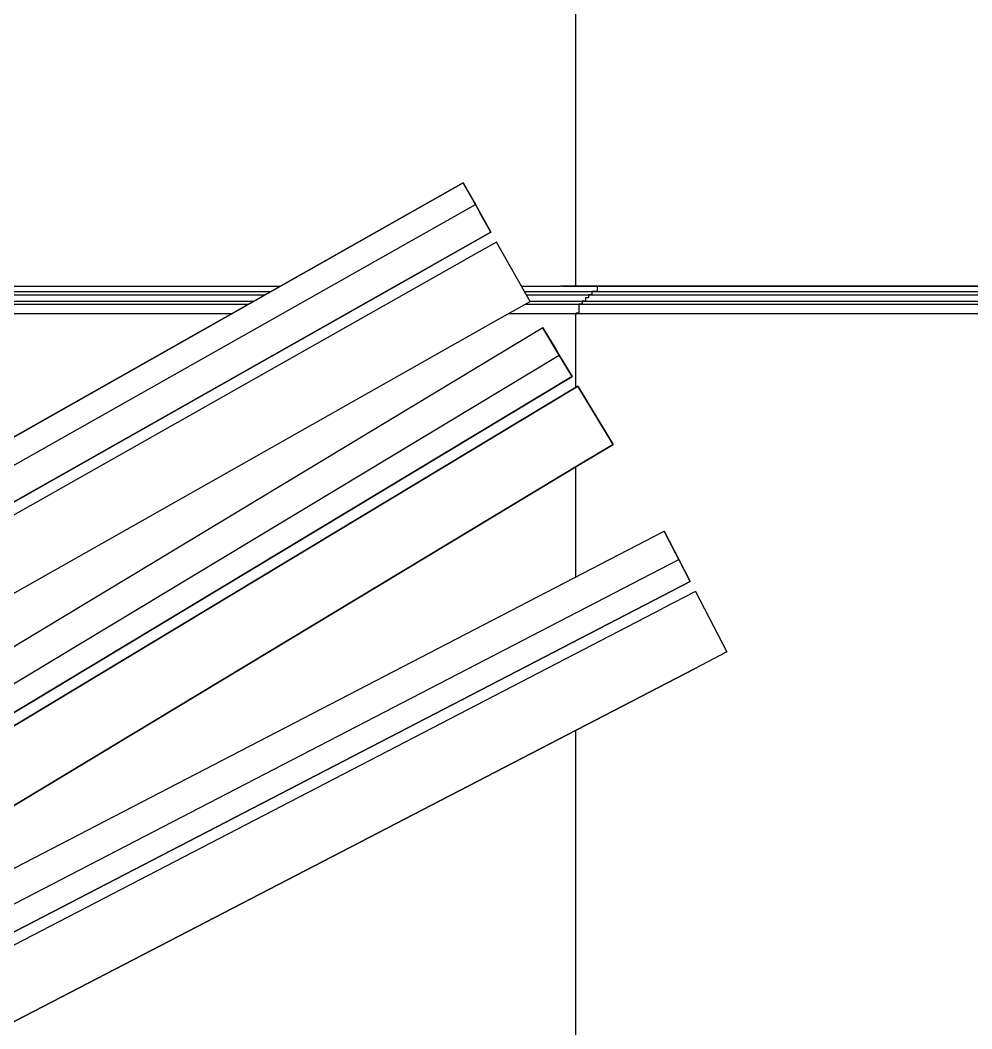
# Model space of a CAD drawing. Extents: x -43 to 90, y 6 to 81.
# Drawn here: x -12.824 to -10.729, y 69.053 to 71.273 of the extents above; entities that cross this region are included whole.
import ezdxf

# ---------------------------------------------------------------- set-up
doc = ezdxf.new("R2010")
doc.units = 0
doc.header["$LTSCALE"] = 0.1
doc.header["$MEASUREMENT"] = 0
doc.layers.add('cobertura nova', color=4, linetype='CONTINUOUS')
doc.layers.add('visto', color=9, linetype='CONTINUOUS')

msp = doc.modelspace()

# ---------------------------------------------------------------- linework, layer by layer
at = {"layer": 'cobertura nova'}
for p, q in [((-14.2088, 69.5815), (-11.8489, 70.9148)), ((-11.8489, 70.9148), (-14.2088, 69.5815)), ((-11.8489, 70.9148), (-11.822, 70.8672)), ((-11.8488, 70.9148), (-11.8489, 70.9148)), ((-11.8488, 70.9148), (-11.8489, 70.9148)), ((-11.8489, 70.9148), (-11.8488, 70.9148)), ((-11.8489, 70.9148), (-11.8489, 70.9148)), ((-11.822, 70.8672), (-11.8489, 70.9148)), ((-11.8489, 70.9148), (-11.8489, 70.9148)), ((-11.8489, 70.9148), (-11.8489, 70.9148)), ((-11.8489, 70.9148), (-11.8489, 70.9148)), ((-11.8489, 70.9148), (-11.822, 70.8672)), ((-11.8489, 70.9148), (-11.8489, 70.9148)), ((-11.8489, 70.9148), (-11.822, 70.8672)), ((-11.8489, 70.9148), (-11.8489, 70.9148)), ((-11.8489, 70.9148), (-11.822, 70.8672)), ((-11.8489, 70.9148), (-11.8489, 70.9148)), ((-11.822, 70.8672), (-11.8489, 70.9148)), ((-11.8489, 70.9148), (-11.8489, 70.9148)), ((-11.8489, 70.9148), (-11.822, 70.8672)), ((-11.8489, 70.9148), (-11.8489, 70.9148)), ((-11.8489, 70.9148), (-11.8489, 70.9148)), ((-11.8489, 70.9148), (-11.8489, 70.9148)), ((-11.8489, 70.9148), (-11.822, 70.8672)), ((-11.8489, 70.9148), (-11.8489, 70.9148)), ((-11.822, 70.8672), (-11.8489, 70.9148)), ((-11.8489, 70.9148), (-11.8489, 70.9148)), ((-11.8489, 70.9148), (-11.8489, 70.9148)), ((-11.8489, 70.9148), (-11.822, 70.8672)), ((-11.8489, 70.9148), (-11.8489, 70.9148)), ((-11.822, 70.8672), (-11.8489, 70.9148)), ((-11.8489, 70.9148), (-11.8489, 70.9148)), ((-11.822, 70.8672), (-11.8489, 70.9148)), ((-11.8489, 70.9148), (-11.8489, 70.9148)), ((-11.8489, 70.9148), (-11.8489, 70.9148)), ((-11.822, 70.8672), (-11.8489, 70.9148)), ((-11.8489, 70.9148), (-11.822, 70.8672)), ((-11.822, 70.8672), (-11.8489, 70.9148)), ((-11.822, 70.8672), (-11.8489, 70.9148)), ((-11.8489, 70.9148), (-11.8489, 70.9148)), ((-11.8489, 70.9148), (-11.8489, 70.9148)), ((-11.8489, 70.9148), (-11.8489, 70.9148)), ((-11.822, 70.8672), (-11.8489, 70.9148)), ((-11.8489, 70.9148), (-11.8489, 70.9148)), ((-11.8489, 70.9148), (-11.8489, 70.9148)), ((-11.8489, 70.9148), (-11.8489, 70.9148)), ((-11.822, 70.8672), (-11.8489, 70.9148)), ((-11.8489, 70.9148), (-11.8489, 70.9148)), ((-11.8489, 70.9148), (-11.8489, 70.9148)), ((-11.8489, 70.9148), (-11.8489, 70.9148)), ((-11.8489, 70.9148), (-11.8489, 70.9148)), ((-11.8489, 70.9148), (-11.8489, 70.9148)), ((-11.8489, 70.9148), (-11.8489, 70.9148)), ((-11.822, 70.8672), (-11.8489, 70.9148)), ((-11.8489, 70.9148), (-11.8489, 70.9148)), ((-11.8489, 70.9148), (-11.8489, 70.9148)), ((-11.8489, 70.9148), (-11.8489, 70.9148)), ((-11.8489, 70.9148), (-11.8489, 70.9148)), ((-11.8489, 70.9148), (-11.822, 70.8672)), ((-11.8489, 70.9148), (-11.8489, 70.9148)), ((-11.822, 70.8672), (-11.8489, 70.9148)), ((-11.8489, 70.9148), (-11.8489, 70.9148)), ((-11.8489, 70.9148), (-11.8489, 70.9148)), ((-11.8489, 70.9148), (-11.8489, 70.9148)), ((-11.8489, 70.9148), (-11.8489, 70.9148)), ((-11.8489, 70.9148), (-11.822, 70.8672)), ((-11.8489, 70.9148), (-11.8489, 70.9148)), ((-11.8489, 70.9148), (-11.822, 70.8672)), ((-11.8489, 70.9148), (-11.8489, 70.9148)), ((-11.822, 70.8672), (-11.8489, 70.9148)), ((-11.8489, 70.9148), (-11.8489, 70.9148)), ((-11.8488, 70.9148), (-11.8488, 70.9148)), ((-11.8488, 70.9148), (-11.822, 70.8672)), ((-11.822, 70.8672), (-11.8488, 70.9148)), ((-11.822, 70.8672), (-11.8488, 70.9148)), ((-11.8488, 70.9148), (-11.822, 70.8672)), ((-11.822, 70.8672), (-11.8488, 70.9148)), ((-11.8488, 70.9148), (-11.8488, 70.9148)), ((-11.8488, 70.9148), (-11.8488, 70.9148)), ((-11.8488, 70.9148), (-11.822, 70.8672)), ((-11.8478, 70.9129), (-11.822, 70.8672)), ((-14.1674, 69.5422), (-11.822, 70.8672)), ((-11.822, 70.8672), (-11.7876, 70.8063)), ((-11.822, 70.8672), (-11.822, 70.8672)), ((-11.822, 70.8672), (-11.822, 70.8672)), ((-11.822, 70.8672), (-11.822, 70.8672)), ((-11.822, 70.8672), (-11.822, 70.8672)), ((-11.822, 70.8672), (-11.822, 70.8672)), ((-11.8144, 70.8538), (-11.822, 70.8672)), ((-11.822, 70.8672), (-11.822, 70.8672)), ((-11.822, 70.8672), (-11.822, 70.8672)), ((-11.822, 70.8672), (-11.822, 70.8672)), ((-11.822, 70.8672), (-11.822, 70.8672)), ((-11.822, 70.8672), (-11.822, 70.8672)), ((-11.822, 70.8672), (-11.822, 70.8672)), ((-11.822, 70.8672), (-11.822, 70.8672)), ((-11.822, 70.8672), (-11.822, 70.8672)), ((-11.822, 70.8672), (-11.822, 70.8672)), ((-11.822, 70.8672), (-11.822, 70.8672)), ((-11.822, 70.8672), (-11.822, 70.8672)), ((-11.822, 70.8672), (-11.822, 70.8672)), ((-11.822, 70.8672), (-11.822, 70.8672)), ((-11.822, 70.8672), (-11.822, 70.8672)), ((-11.822, 70.8672), (-11.822, 70.8672)), ((-11.822, 70.8672), (-11.822, 70.8672)), ((-11.822, 70.8672), (-11.822, 70.8672)), ((-11.822, 70.8672), (-11.822, 70.8672)), ((-11.822, 70.8672), (-11.822, 70.8672)), ((-11.822, 70.8672), (-11.822, 70.8672)), ((-11.822, 70.8672), (-11.822, 70.8672)), ((-11.822, 70.8672), (-11.822, 70.8672)), ((-11.822, 70.8672), (-11.822, 70.8672)), ((-11.822, 70.8672), (-11.822, 70.8672)), ((-11.7876, 70.8063), (-11.822, 70.8672)), ((-11.822, 70.8672), (-11.822, 70.8672)), ((-11.822, 70.8672), (-11.822, 70.8672)), ((-11.822, 70.8672), (-11.822, 70.8672)), ((-11.822, 70.8672), (-11.822, 70.8672)), ((-11.822, 70.8672), (-11.822, 70.8672)), ((-11.822, 70.8672), (-11.822, 70.8672)), ((-11.822, 70.8672), (-11.822, 70.8672)), ((-11.822, 70.8672), (-11.822, 70.8672)), ((-11.822, 70.8672), (-11.822, 70.8672)), ((-11.822, 70.8672), (-11.822, 70.8672)), ((-11.822, 70.8672), (-11.822, 70.8672)), ((-11.822, 70.8672), (-11.822, 70.8672)), ((-11.822, 70.8672), (-11.822, 70.8672)), ((-11.822, 70.8672), (-11.822, 70.8672)), ((-11.822, 70.8672), (-11.822, 70.8672)), ((-11.822, 70.8672), (-11.822, 70.8672)), ((-11.822, 70.8672), (-11.822, 70.8672)), ((-11.822, 70.8672), (-11.822, 70.8672)), ((-11.822, 70.8672), (-11.822, 70.8672)), ((-11.822, 70.8672), (-11.822, 70.8672)), ((-11.822, 70.8672), (-11.822, 70.8672)), ((-11.822, 70.8672), (-11.822, 70.8672)), ((-11.822, 70.8672), (-11.822, 70.8672)), ((-11.822, 70.8672), (-11.8144, 70.8538)), ((-11.822, 70.8672), (-11.822, 70.8672)), ((-11.822, 70.8672), (-11.822, 70.8672)), ((-11.822, 70.8672), (-11.822, 70.8672)), ((-11.822, 70.8672), (-11.822, 70.8672)), ((-11.822, 70.8672), (-11.822, 70.8672)), ((-11.822, 70.8672), (-11.822, 70.8672)), ((-11.822, 70.8672), (-11.822, 70.8672)), ((-11.822, 70.8672), (-11.822, 70.8672)), ((-11.822, 70.8672), (-11.822, 70.8672)), ((-11.822, 70.8672), (-11.822, 70.8672)), ((-11.822, 70.8672), (-11.822, 70.8672)), ((-11.822, 70.8672), (-11.822, 70.8672)), ((-11.822, 70.8672), (-11.822, 70.8672)), ((-11.822, 70.8672), (-11.822, 70.8672)), ((-11.822, 70.8672), (-11.822, 70.8672)), ((-11.822, 70.8672), (-11.822, 70.8672)), ((-11.822, 70.8672), (-11.822, 70.8672)), ((-11.822, 70.8672), (-11.822, 70.8672)), ((-11.822, 70.8672), (-11.822, 70.8672)), ((-11.822, 70.8672), (-11.822, 70.8672)), ((-11.822, 70.8672), (-11.822, 70.8672)), ((-11.822, 70.8672), (-11.822, 70.8672)), ((-11.7876, 70.8063), (-11.8144, 70.8538)), ((-11.8144, 70.8538), (-11.8144, 70.8538)), ((-11.8144, 70.8538), (-11.7876, 70.8063)), ((-11.7876, 70.8063), (-11.8144, 70.8538)), ((-11.8144, 70.8538), (-11.8144, 70.8538)), ((-11.8144, 70.8538), (-11.8144, 70.8538)), ((-11.8144, 70.8538), (-11.8144, 70.8538)), ((-11.8144, 70.8538), (-11.7876, 70.8063)), ((-11.8144, 70.8538), (-11.8144, 70.8538)), ((-11.8144, 70.8538), (-11.7876, 70.8063)), ((-11.8144, 70.8538), (-11.8144, 70.8538)), ((-11.7876, 70.8063), (-11.8144, 70.8538)), ((-11.8144, 70.8538), (-11.8144, 70.8538)), ((-11.8144, 70.8538), (-11.7876, 70.8063)), ((-11.8144, 70.8538), (-11.8144, 70.8538)), ((-11.8144, 70.8538), (-11.7876, 70.8063)), ((-11.8144, 70.8538), (-11.8144, 70.8538)), ((-11.8144, 70.8538), (-11.7876, 70.8063)), ((-11.8144, 70.8538), (-11.8144, 70.8538)), ((-11.8144, 70.8538), (-11.8144, 70.8538)), ((-11.7876, 70.8063), (-11.8144, 70.8538)), ((-11.8144, 70.8538), (-11.8144, 70.8538)), ((-11.8144, 70.8538), (-11.8144, 70.8538)), ((-11.8144, 70.8538), (-11.7876, 70.8063)), ((-11.8144, 70.8538), (-11.8144, 70.8538)), ((-11.8144, 70.8538), (-11.8144, 70.8538)), ((-11.8144, 70.8538), (-11.8144, 70.8538)), ((-11.7876, 70.8063), (-11.8144, 70.8538)), ((-11.8144, 70.8538), (-11.8144, 70.8538)), ((-11.8144, 70.8538), (-11.8144, 70.8538)), ((-11.8144, 70.8538), (-11.8144, 70.8538)), ((-11.7876, 70.8063), (-11.8144, 70.8538)), ((-11.8144, 70.8538), (-11.8144, 70.8538)), ((-11.8144, 70.8538), (-11.7876, 70.8063)), ((-11.8144, 70.8538), (-11.7886, 70.808)), ((-11.7876, 70.8063), (-11.8144, 70.8538)), ((-11.8144, 70.8538), (-11.8144, 70.8538)), ((-11.8144, 70.8538), (-11.7876, 70.8063)), ((-11.7876, 70.8063), (-11.8144, 70.8538)), ((-11.8144, 70.8538), (-11.8144, 70.8538)), ((-11.8144, 70.8538), (-11.8144, 70.8538)), ((-11.8144, 70.8538), (-11.7876, 70.8063)), ((-11.8144, 70.8538), (-11.8144, 70.8538)), ((-11.8144, 70.8538), (-11.8144, 70.8538)), ((-11.8144, 70.8538), (-11.8144, 70.8538)), ((-11.7876, 70.8063), (-11.8144, 70.8538)), ((-11.8144, 70.8538), (-11.8144, 70.8538)), ((-11.8144, 70.8538), (-11.8144, 70.8538)), ((-11.8144, 70.8538), (-11.8144, 70.8538)), ((-11.8144, 70.8538), (-11.8144, 70.8538)), ((-11.7876, 70.8063), (-11.8144, 70.8538)), ((-11.8144, 70.8538), (-11.8144, 70.8538)), ((-11.8144, 70.8538), (-11.7876, 70.8063)), ((-11.8144, 70.8538), (-11.8144, 70.8538)), ((-11.8144, 70.8538), (-11.8144, 70.8538)), ((-11.7876, 70.8063), (-11.8144, 70.8538)), ((-11.8144, 70.8538), (-11.8144, 70.8538)), ((-11.8144, 70.8538), (-11.8144, 70.8538)), ((-11.8144, 70.8538), (-11.8144, 70.8538)), ((-11.8144, 70.8538), (-11.8144, 70.8538)), ((-11.7876, 70.8063), (-11.8144, 70.8538)), ((-11.8144, 70.8538), (-11.8144, 70.8538)), ((-11.8144, 70.8538), (-11.8144, 70.8538)), ((-11.8144, 70.8538), (-11.7876, 70.8063)), ((-11.8144, 70.8538), (-11.8144, 70.8538)), ((-11.8144, 70.8538), (-11.8144, 70.8538)), ((-11.8144, 70.8538), (-11.8144, 70.8538)), ((-11.7876, 70.8063), (-11.8144, 70.8538)), ((-11.8144, 70.8538), (-11.8144, 70.8538)), ((-11.8144, 70.8538), (-11.8144, 70.8538)), ((-11.8144, 70.8538), (-11.7876, 70.8063)), ((-11.8144, 70.8538), (-11.8144, 70.8538)), ((-11.8144, 70.8538), (-11.7876, 70.8063)), ((-11.8144, 70.8538), (-11.8144, 70.8538)), ((-11.8144, 70.8538), (-11.8144, 70.8538)), ((-11.8144, 70.8538), (-11.8144, 70.8538)), ((-11.7876, 70.8063), (-11.8144, 70.8538)), ((-11.8144, 70.8538), (-11.8144, 70.8538)), ((-11.8144, 70.8538), (-11.8144, 70.8538)), ((-11.8144, 70.8538), (-11.7876, 70.8063)), ((-11.8144, 70.8538), (-11.8144, 70.8538)), ((-11.8144, 70.8538), (-11.8144, 70.8538)), ((-11.8144, 70.8538), (-11.8144, 70.8538)), ((-11.7876, 70.8063), (-11.8119, 70.8493)), ((-14.1143, 69.4918), (-11.7876, 70.8063)), ((-11.7876, 70.8063), (-14.1143, 69.4918)), ((-11.7876, 70.8063), (-14.1143, 69.4918)), ((-14.1143, 69.4918), (-11.7876, 70.8063)), ((-14.1143, 69.4918), (-11.7876, 70.8063)), ((-11.7876, 70.8063), (-14.1143, 69.4918)), ((-14.1143, 69.4918), (-11.7876, 70.8063)), ((-11.7876, 70.8063), (-14.1143, 69.4918)), ((-14.1143, 69.4918), (-11.7876, 70.8063)), ((-11.7876, 70.8063), (-14.1143, 69.4918)), ((-14.0856, 69.508), (-11.7876, 70.8063)), ((-11.7876, 70.8063), (-14.0856, 69.508)), ((-14.0856, 69.508), (-11.7876, 70.8063)), ((-11.7876, 70.8063), (-14.0856, 69.508)), ((-14.0856, 69.508), (-11.7876, 70.8063)), ((-14.0856, 69.508), (-11.7876, 70.8063)), ((-14.0856, 69.508), (-11.7876, 70.8063)), ((-11.7876, 70.8063), (-14.0856, 69.508)), ((-11.7876, 70.8063), (-14.0856, 69.508)), ((-11.7876, 70.8063), (-14.0856, 69.508)), ((-14.0856, 69.508), (-11.7876, 70.8063)), ((-14.0856, 69.508), (-11.7876, 70.8063)), ((-14.0856, 69.508), (-11.7876, 70.8063)), ((-11.7876, 70.8063), (-14.0856, 69.508)), ((-11.7876, 70.8063), (-14.0856, 69.508)), ((-14.0856, 69.508), (-11.7876, 70.8063)), ((-14.0856, 69.508), (-11.7876, 70.8063)), ((-11.7876, 70.8063), (-11.7876, 70.8063)), ((-11.7876, 70.8063), (-11.7876, 70.8063)), ((-11.7876, 70.8063), (-11.7876, 70.8063)), ((-11.7876, 70.8063), (-11.7876, 70.8063)), ((-11.7876, 70.8063), (-11.7876, 70.8063)), ((-11.7876, 70.8063), (-11.7876, 70.8063)), ((-11.7876, 70.8063), (-11.7876, 70.8063)), ((-11.7876, 70.8063), (-11.7876, 70.8063)), ((-11.7876, 70.8063), (-11.7876, 70.8063)), ((-11.7876, 70.8063), (-11.7876, 70.8063)), ((-11.7876, 70.8063), (-11.7876, 70.8063)), ((-11.7876, 70.8063), (-11.7876, 70.8063)), ((-11.7876, 70.8063), (-11.7876, 70.8063)), ((-11.7876, 70.8063), (-11.7876, 70.8063)), ((-11.7876, 70.8063), (-11.7876, 70.8063)), ((-11.7876, 70.8063), (-11.7876, 70.8063)), ((-11.7876, 70.8063), (-11.7876, 70.8063)), ((-11.7876, 70.8063), (-11.7876, 70.8063)), ((-11.7876, 70.8063), (-11.7876, 70.8063)), ((-11.7876, 70.8063), (-11.7876, 70.8063)), ((-11.7876, 70.8063), (-11.7876, 70.8063)), ((-11.7876, 70.8063), (-11.7876, 70.8063)), ((-11.7876, 70.8063), (-11.7876, 70.8063)), ((-11.7876, 70.8063), (-11.7876, 70.8063)), ((-11.7876, 70.8063), (-11.7876, 70.8063)), ((-11.7876, 70.8063), (-11.7876, 70.8063)), ((-11.7876, 70.8063), (-11.7876, 70.8063)), ((-11.7876, 70.8063), (-11.7876, 70.8063)), ((-11.7876, 70.8063), (-11.7876, 70.8063)), ((-11.7876, 70.8063), (-11.7876, 70.8063)), ((-11.7876, 70.8063), (-11.7876, 70.8063)), ((-11.7876, 70.8063), (-11.7876, 70.8063)), ((-11.7876, 70.8063), (-11.7876, 70.8063)), ((-11.7876, 70.8063), (-11.7876, 70.8063)), ((-11.7876, 70.8063), (-11.7876, 70.8063)), ((-11.7876, 70.8063), (-11.7876, 70.8063)), ((-11.7876, 70.8063), (-11.7876, 70.8063)), ((-11.7876, 70.8063), (-11.7876, 70.8063)), ((-11.7876, 70.8063), (-11.7876, 70.8063)), ((-11.7876, 70.8063), (-11.7876, 70.8063)), ((-11.7753, 70.7845), (-11.8449, 70.7452)), ((-11.7015, 70.6539), (-11.7753, 70.7845)), ((-14.0733, 69.4862), (-11.8449, 70.7452)), ((-11.8449, 70.7452), (-11.8449, 70.7452)), ((-14.1143, 69.4918), (-11.9168, 70.7333)), ((-11.7711, 70.6146), (-11.7015, 70.6539)), ((-13.9816, 69.3658), (-11.7711, 70.6146)), ((-13.9816, 69.3658), (-11.7712, 70.6146)), ((-11.7713, 70.6145), (-11.7711, 70.6146)), ((-11.6734, 70.5958), (-13.8783, 69.2678)), ((-11.6734, 70.5958), (-11.6734, 70.5958)), ((-11.6734, 70.5958), (-11.6452, 70.549)), ((-11.6734, 70.5958), (-11.6734, 70.5958)), ((-11.6734, 70.5958), (-11.6734, 70.5958)), ((-11.6734, 70.5958), (-11.6452, 70.549)), ((-11.6734, 70.5958), (-11.6734, 70.5958)), ((-11.6734, 70.5958), (-11.6452, 70.549)), ((-11.6452, 70.549), (-11.6734, 70.5958)), ((-11.6734, 70.5958), (-11.6734, 70.5958)), ((-11.6734, 70.5958), (-11.6734, 70.5958)), ((-11.6734, 70.5958), (-11.6452, 70.549)), ((-11.6734, 70.5958), (-11.6734, 70.5958)), ((-11.6452, 70.549), (-11.6734, 70.5958)), ((-11.6734, 70.5958), (-11.6734, 70.5958)), ((-11.6734, 70.5958), (-11.6734, 70.5958)), ((-11.6734, 70.5958), (-11.6734, 70.5958)), ((-11.6734, 70.5958), (-11.6452, 70.549)), ((-11.6734, 70.5958), (-11.6734, 70.5958)), ((-11.6452, 70.549), (-11.6734, 70.5958)), ((-11.6734, 70.5958), (-11.6734, 70.5958)), ((-11.6734, 70.5958), (-11.6734, 70.5958)), ((-11.6734, 70.5958), (-11.6734, 70.5958)), ((-11.6734, 70.5958), (-11.6452, 70.549)), ((-11.6734, 70.5958), (-11.6734, 70.5958)), ((-11.6452, 70.549), (-11.6734, 70.5958)), ((-11.6734, 70.5958), (-11.6734, 70.5958)), ((-11.6734, 70.5958), (-11.6734, 70.5958)), ((-11.6734, 70.5958), (-11.6734, 70.5958)), ((-11.6734, 70.5958), (-11.6452, 70.549)), ((-11.6734, 70.5958), (-11.6734, 70.5958)), ((-11.6452, 70.549), (-11.6734, 70.5958)), ((-11.6734, 70.5958), (-11.6734, 70.5958)), ((-11.6734, 70.5958), (-11.6734, 70.5958)), ((-11.6734, 70.5958), (-11.6734, 70.5958)), ((-11.6734, 70.5958), (-11.6452, 70.549)), ((-11.6734, 70.5958), (-11.6734, 70.5958)), ((-11.6734, 70.5958), (-11.6734, 70.5958)), ((-11.6734, 70.5958), (-11.6734, 70.5958)), ((-11.6734, 70.5958), (-11.6452, 70.549)), ((-11.6734, 70.5958), (-11.6734, 70.5958)), ((-11.6734, 70.5958), (-11.6452, 70.549)), ((-11.6734, 70.5958), (-11.6734, 70.5958)), ((-11.6734, 70.5958), (-11.6452, 70.549)), ((-11.6373, 70.5358), (-11.6734, 70.5958)), ((-11.6452, 70.549), (-11.6734, 70.5958)), ((-11.6734, 70.5958), (-11.6452, 70.549)), ((-11.6452, 70.549), (-11.6734, 70.5958)), ((-11.6734, 70.5958), (-11.6734, 70.5958)), ((-11.6734, 70.5958), (-11.6452, 70.549)), ((-11.6452, 70.549), (-11.6734, 70.5958)), ((-11.6734, 70.5958), (-11.6734, 70.5958)), ((-11.6734, 70.5958), (-11.6452, 70.549)), ((-11.6452, 70.549), (-11.6734, 70.5958)), ((-11.6734, 70.5958), (-11.6734, 70.5958)), ((-11.6734, 70.5958), (-11.6452, 70.549)), ((-11.6452, 70.549), (-11.6734, 70.5958)), ((-11.6734, 70.5958), (-11.6734, 70.5958)), ((-11.6734, 70.5958), (-11.6452, 70.549)), ((-11.6452, 70.549), (-11.6734, 70.5958)), ((-11.6734, 70.5958), (-11.6734, 70.5958)), ((-11.6734, 70.5958), (-11.6452, 70.549)), ((-11.6452, 70.549), (-11.6734, 70.5958)), ((-11.6734, 70.5958), (-11.6734, 70.5958)), ((-11.6734, 70.5958), (-11.6452, 70.549)), ((-11.6452, 70.549), (-11.6734, 70.5958)), ((-11.6734, 70.5958), (-11.6734, 70.5958)), ((-11.6734, 70.5958), (-11.6452, 70.549)), ((-11.6452, 70.549), (-11.6734, 70.5958)), ((-11.6734, 70.5958), (-11.6734, 70.5958)), ((-11.6734, 70.5958), (-11.6452, 70.549)), ((-11.6452, 70.549), (-11.6734, 70.5958)), ((-11.6734, 70.5958), (-11.6734, 70.5958)), ((-11.6734, 70.5958), (-11.6452, 70.549)), ((-11.6452, 70.549), (-11.6734, 70.5958)), ((-11.6734, 70.5958), (-11.6734, 70.5958)), ((-11.6734, 70.5958), (-11.6452, 70.549)), ((-11.6452, 70.549), (-11.6734, 70.5958)), ((-11.6734, 70.5958), (-11.6734, 70.5958)), ((-11.6734, 70.5958), (-11.6452, 70.549)), ((-11.6452, 70.549), (-11.6734, 70.5958)), ((-11.6734, 70.5958), (-11.6734, 70.5958)), ((-11.6734, 70.5958), (-11.6452, 70.549)), ((-11.6452, 70.549), (-11.6734, 70.5958)), ((-11.6734, 70.5958), (-11.6734, 70.5958)), ((-11.6734, 70.5958), (-11.6452, 70.549)), ((-11.6734, 70.5958), (-11.6734, 70.5958)), ((-11.6734, 70.5958), (-11.6734, 70.5958)), ((-11.6734, 70.5958), (-11.6734, 70.5958)), ((-11.6734, 70.5958), (-11.6734, 70.5958)), ((-11.6452, 70.549), (-11.6734, 70.5958)), ((-11.6734, 70.5958), (-11.6734, 70.5958)), ((-11.6734, 70.5958), (-11.6734, 70.5958)), ((-11.6452, 70.549), (-11.6734, 70.5958)), ((-11.6734, 70.5958), (-11.6734, 70.5958)), ((-11.6734, 70.5958), (-11.6452, 70.549)), ((-11.6734, 70.5958), (-11.6734, 70.5958)), ((-11.6734, 70.5958), (-11.6734, 70.5958)), ((-11.6734, 70.5958), (-11.6734, 70.5958)), ((-11.6734, 70.5958), (-11.6734, 70.5958)), ((-11.6452, 70.549), (-11.6734, 70.5958)), ((-11.6734, 70.5958), (-11.6734, 70.5958)), ((-11.6734, 70.5958), (-11.6734, 70.5958)), ((-11.6734, 70.5958), (-11.6734, 70.5958)), ((-11.6734, 70.5958), (-11.6734, 70.5958)), ((-11.6452, 70.549), (-11.6734, 70.5958)), ((-11.6734, 70.5958), (-11.6734, 70.5958)), ((-11.6452, 70.549), (-11.6734, 70.5958)), ((-11.6734, 70.5958), (-11.6734, 70.5958)), ((-11.6734, 70.5958), (-11.6734, 70.5958)), ((-11.6734, 70.5958), (-11.6734, 70.5958)), ((-11.6734, 70.5958), (-11.6734, 70.5958)), ((-11.6452, 70.549), (-11.6734, 70.5958)), ((-11.6734, 70.5958), (-11.6734, 70.5958)), ((-11.6734, 70.5958), (-11.6734, 70.5958)), ((-11.6734, 70.5958), (-11.6734, 70.5958)), ((-11.6452, 70.549), (-11.6733, 70.5958)), ((-11.6733, 70.5958), (-11.6372, 70.5358)), ((-11.6452, 70.549), (-11.6452, 70.549)), ((-11.6452, 70.549), (-11.6452, 70.549)), ((-11.6452, 70.549), (-11.6452, 70.549)), ((-11.6372, 70.5358), (-11.6452, 70.549)), ((-11.6452, 70.549), (-11.6452, 70.549)), ((-11.6452, 70.549), (-11.6452, 70.549)), ((-11.6452, 70.549), (-11.6452, 70.549)), ((-11.6452, 70.549), (-11.6452, 70.549)), ((-11.6452, 70.549), (-11.6452, 70.549)), ((-11.6452, 70.549), (-11.6452, 70.549)), ((-11.6452, 70.549), (-11.6452, 70.549)), ((-11.6452, 70.549), (-11.6452, 70.549)), ((-11.6452, 70.549), (-11.6452, 70.549)), ((-11.6452, 70.549), (-11.6452, 70.549)), ((-11.6452, 70.549), (-11.6452, 70.549)), ((-11.6452, 70.549), (-11.6452, 70.549)), ((-11.6452, 70.549), (-11.6452, 70.549)), ((-11.6452, 70.549), (-11.6452, 70.549)), ((-11.6452, 70.549), (-11.6452, 70.549)), ((-11.6452, 70.549), (-11.6452, 70.549)), ((-11.6452, 70.549), (-11.6452, 70.549)), ((-11.6452, 70.549), (-11.6452, 70.549)), ((-11.6452, 70.549), (-11.6452, 70.549)), ((-11.6452, 70.549), (-11.6452, 70.549)), ((-11.6452, 70.549), (-11.6452, 70.549)), ((-11.6452, 70.549), (-11.6452, 70.549)), ((-11.6452, 70.549), (-11.6452, 70.549)), ((-11.6452, 70.549), (-11.6452, 70.549)), ((-11.6452, 70.549), (-11.6452, 70.549)), ((-11.6452, 70.549), (-11.6452, 70.549)), ((-11.6452, 70.549), (-11.6452, 70.549)), ((-11.6452, 70.549), (-11.6452, 70.549)), ((-11.6452, 70.549), (-11.6452, 70.549)), ((-11.6452, 70.549), (-11.6452, 70.549)), ((-11.6452, 70.549), (-11.6452, 70.549)), ((-11.6452, 70.549), (-11.6452, 70.549)), ((-11.6452, 70.549), (-11.6452, 70.549)), ((-11.6452, 70.549), (-11.6452, 70.549)), ((-11.6452, 70.549), (-11.6452, 70.549)), ((-11.6452, 70.549), (-11.6452, 70.549)), ((-11.6452, 70.549), (-11.6452, 70.549)), ((-11.6452, 70.549), (-11.6452, 70.549)), ((-11.6452, 70.549), (-11.6452, 70.549)), ((-11.6452, 70.549), (-11.6452, 70.549)), ((-11.6452, 70.549), (-11.6452, 70.549)), ((-11.6452, 70.549), (-11.6452, 70.549)), ((-11.6452, 70.549), (-11.6452, 70.549)), ((-11.6452, 70.549), (-11.6452, 70.549)), ((-11.6452, 70.549), (-11.6452, 70.549)), ((-11.6452, 70.549), (-11.6452, 70.549)), ((-11.6452, 70.549), (-11.6452, 70.549)), ((-11.6452, 70.549), (-11.6452, 70.549)), ((-11.6452, 70.549), (-11.6452, 70.549)), ((-11.6452, 70.549), (-11.6452, 70.549)), ((-11.6452, 70.549), (-11.6452, 70.549)), ((-11.6452, 70.549), (-11.6452, 70.549)), ((-11.6452, 70.549), (-11.6452, 70.549)), ((-11.6452, 70.549), (-11.6452, 70.549)), ((-13.8256, 69.2178), (-11.6373, 70.5358)), ((-11.6091, 70.489), (-11.6373, 70.5358)), ((-11.6373, 70.5358), (-11.6373, 70.5358)), ((-11.6373, 70.5358), (-11.6373, 70.5358)), ((-11.6373, 70.5358), (-11.6091, 70.489)), ((-11.6373, 70.5358), (-11.6373, 70.5358)), ((-11.6373, 70.5358), (-11.6373, 70.5358)), ((-11.6091, 70.489), (-11.6373, 70.5358)), ((-11.6373, 70.5358), (-11.6373, 70.5358)), ((-11.6373, 70.5358), (-11.6373, 70.5358)), ((-11.6373, 70.5358), (-11.6091, 70.489)), ((-11.6373, 70.5358), (-11.6373, 70.5358)), ((-11.6373, 70.5358), (-11.6373, 70.5358)), ((-11.6373, 70.5358), (-11.6373, 70.5358)), ((-11.6373, 70.5358), (-11.6091, 70.489)), ((-11.6373, 70.5358), (-11.6373, 70.5358)), ((-11.6373, 70.5358), (-11.6373, 70.5358)), ((-11.6091, 70.489), (-11.6373, 70.5358)), ((-11.6373, 70.5358), (-11.6373, 70.5358)), ((-11.6373, 70.5358), (-11.6373, 70.5358)), ((-11.6373, 70.5358), (-11.6091, 70.489)), ((-11.6373, 70.5358), (-11.6373, 70.5358)), ((-11.6373, 70.5358), (-11.6373, 70.5358)), ((-11.6091, 70.489), (-11.6373, 70.5358)), ((-11.6373, 70.5358), (-11.6373, 70.5358)), ((-11.6373, 70.5358), (-11.6373, 70.5358)), ((-11.6373, 70.5358), (-11.6091, 70.489)), ((-11.6373, 70.5358), (-11.6373, 70.5358)), ((-11.6373, 70.5358), (-11.6091, 70.489)), ((-11.6373, 70.5358), (-11.6373, 70.5358)), ((-11.6373, 70.5358), (-11.6373, 70.5358)), ((-11.6091, 70.489), (-11.6373, 70.5358)), ((-11.6373, 70.5358), (-11.6373, 70.5358)), ((-11.6373, 70.5358), (-11.6373, 70.5358)), ((-11.6373, 70.5358), (-11.6091, 70.489)), ((-11.6373, 70.5358), (-11.6373, 70.5358)), ((-11.6373, 70.5358), (-11.6373, 70.5358)), ((-11.6091, 70.489), (-11.6373, 70.5358)), ((-11.6373, 70.5358), (-11.6373, 70.5358)), ((-11.6373, 70.5358), (-11.6091, 70.489)), ((-11.6091, 70.489), (-11.6373, 70.5358)), ((-11.6091, 70.489), (-11.6373, 70.5358)), ((-11.6373, 70.5358), (-11.6373, 70.5358)), ((-11.6373, 70.5358), (-11.6091, 70.489)), ((-11.6091, 70.489), (-11.6373, 70.5358)), ((-11.6373, 70.5358), (-11.6373, 70.5358)), ((-11.6373, 70.5358), (-11.6091, 70.489)), ((-11.6091, 70.489), (-11.6373, 70.5358)), ((-11.6373, 70.5358), (-11.6373, 70.5358)), ((-11.6373, 70.5358), (-11.6091, 70.489)), ((-11.6091, 70.489), (-11.6373, 70.5358)), ((-11.6373, 70.5358), (-11.6373, 70.5358)), ((-11.6373, 70.5358), (-11.6091, 70.489)), ((-11.6091, 70.489), (-11.6373, 70.5358)), ((-11.6373, 70.5358), (-11.6373, 70.5358)), ((-11.6373, 70.5358), (-11.6091, 70.489)), ((-11.6091, 70.489), (-11.6373, 70.5358)), ((-11.6373, 70.5358), (-11.6373, 70.5358)), ((-11.6373, 70.5358), (-11.6091, 70.489)), ((-11.6091, 70.489), (-11.6373, 70.5358)), ((-11.6373, 70.5358), (-11.6373, 70.5358)), ((-11.6373, 70.5358), (-11.6091, 70.489)), ((-11.6091, 70.489), (-11.6373, 70.5358)), ((-11.6373, 70.5358), (-11.6373, 70.5358)), ((-11.6373, 70.5358), (-11.6091, 70.489)), ((-11.6373, 70.5358), (-11.6091, 70.489)), ((-11.6373, 70.5358), (-11.6373, 70.5358)), ((-11.6091, 70.489), (-11.6373, 70.5358)), ((-11.6373, 70.5358), (-11.6373, 70.5358)), ((-11.6373, 70.5358), (-11.6373, 70.5358)), ((-11.6373, 70.5358), (-11.6091, 70.489)), ((-11.6373, 70.5358), (-11.6373, 70.5358)), ((-11.6373, 70.5358), (-11.6373, 70.5358)), ((-11.6091, 70.489), (-11.6373, 70.5358)), ((-11.6373, 70.5358), (-11.6373, 70.5358)), ((-11.6373, 70.5358), (-11.6373, 70.5358)), ((-11.6373, 70.5358), (-11.6091, 70.489)), ((-11.6373, 70.5358), (-11.6373, 70.5358)), ((-11.6373, 70.5358), (-11.6373, 70.5358)), ((-11.6373, 70.5358), (-11.6373, 70.5358)), ((-11.6091, 70.489), (-11.6373, 70.5358)), ((-11.6373, 70.5358), (-11.6373, 70.5358)), ((-11.6373, 70.5358), (-11.6373, 70.5358)), ((-11.6373, 70.5358), (-11.6373, 70.5358)), ((-11.6373, 70.5358), (-11.6373, 70.5358)), ((-11.6091, 70.489), (-11.6373, 70.5358)), ((-11.6373, 70.5358), (-11.6373, 70.5358)), ((-11.6373, 70.5358), (-11.6373, 70.5358)), ((-11.6373, 70.5358), (-11.6091, 70.489)), ((-11.6373, 70.5358), (-11.6373, 70.5358)), ((-11.6373, 70.5358), (-11.6373, 70.5358)), ((-11.6373, 70.5358), (-11.6373, 70.5358)), ((-11.6091, 70.489), (-11.6373, 70.5358)), ((-11.6373, 70.5358), (-11.6373, 70.5358)), ((-11.6091, 70.489), (-11.6372, 70.5358)), ((-11.6372, 70.5358), (-11.6372, 70.5358)), ((-11.6372, 70.5358), (-11.6091, 70.489)), ((-11.6091, 70.489), (-11.6372, 70.5358)), ((-11.6372, 70.5358), (-11.6372, 70.5358)), ((-11.6372, 70.5358), (-11.6091, 70.489)), ((-11.6091, 70.489), (-11.6372, 70.5358)), ((-11.6372, 70.5358), (-11.6372, 70.5358)), ((-11.6372, 70.5358), (-11.6091, 70.489)), ((-11.6091, 70.489), (-11.6372, 70.5358)), ((-11.6372, 70.5358), (-11.6372, 70.5358)), ((-11.6372, 70.5358), (-11.6091, 70.489)), ((-11.6091, 70.489), (-11.6372, 70.5358)), ((-11.6372, 70.5358), (-11.6372, 70.5358)), ((-11.6372, 70.5358), (-11.6091, 70.489)), ((-11.6091, 70.489), (-11.6372, 70.5358)), ((-11.6372, 70.5358), (-11.6373, 70.5358)), ((-11.6373, 70.5358), (-11.6372, 70.5358)), ((-11.6372, 70.5358), (-11.6091, 70.489)), ((-11.6091, 70.489), (-13.7846, 69.1787)), ((-13.7846, 69.1787), (-11.6091, 70.489)), ((-11.6091, 70.489), (-13.7846, 69.1787)), ((-13.7846, 69.1787), (-11.6091, 70.489)), ((-13.7846, 69.1787), (-11.6091, 70.489)), ((-11.6091, 70.489), (-13.7846, 69.1787)), ((-11.6091, 70.489), (-13.7846, 69.1788)), ((-13.7846, 69.1788), (-11.6091, 70.489)), ((-13.7846, 69.1788), (-11.6091, 70.489)), ((-11.6091, 70.489), (-13.7846, 69.1788)), ((-13.7846, 69.1788), (-11.6091, 70.489)), ((-11.6091, 70.489), (-13.7846, 69.1788)), ((-11.6091, 70.489), (-13.7846, 69.1788)), ((-11.6091, 70.489), (-13.7846, 69.1788)), ((-13.7846, 69.1788), (-11.6091, 70.489)), ((-11.6091, 70.489), (-13.7846, 69.1788)), ((-13.7846, 69.1788), (-11.6091, 70.489)), ((-11.6091, 70.489), (-13.7846, 69.1788)), ((-13.7846, 69.1787), (-11.6091, 70.489)), ((-11.6091, 70.489), (-13.7846, 69.1787)), ((-13.7846, 69.1787), (-11.6091, 70.489)), ((-11.6091, 70.489), (-13.7846, 69.1787)), ((-11.6091, 70.489), (-13.7846, 69.1787)), ((-13.7846, 69.1787), (-11.6091, 70.489)), ((-11.6091, 70.489), (-13.7846, 69.1787)), ((-13.7846, 69.1787), (-11.6091, 70.489)), ((-13.7846, 69.1787), (-11.6091, 70.489)), ((-11.6091, 70.489), (-13.7846, 69.1787)), ((-11.6091, 70.489), (-13.7846, 69.1787)), ((-13.7846, 69.1788), (-11.6091, 70.489)), ((-11.6091, 70.489), (-13.7846, 69.1788)), ((-13.7846, 69.1788), (-11.6091, 70.489)), ((-13.7846, 69.1788), (-11.6091, 70.489)), ((-13.7846, 69.1788), (-11.6091, 70.489)), ((-13.7846, 69.1788), (-11.6091, 70.489)), ((-11.6091, 70.489), (-13.7846, 69.1788)), ((-13.7846, 69.1788), (-11.6091, 70.489)), ((-13.7846, 69.1788), (-11.6091, 70.489)), ((-11.6091, 70.489), (-13.7846, 69.1788)), ((-11.6091, 70.489), (-11.6091, 70.489)), ((-11.6091, 70.489), (-11.6091, 70.489)), ((-11.6091, 70.489), (-11.6091, 70.489)), ((-11.6091, 70.489), (-11.6091, 70.489)), ((-11.6091, 70.489), (-11.6091, 70.489)), ((-11.6091, 70.489), (-11.6091, 70.489)), ((-11.6091, 70.489), (-11.6091, 70.489)), ((-11.6091, 70.489), (-11.6091, 70.489)), ((-11.6091, 70.489), (-11.6091, 70.489)), ((-11.6091, 70.489), (-11.6091, 70.489)), ((-11.6091, 70.489), (-11.6091, 70.489)), ((-11.6091, 70.489), (-11.6091, 70.489)), ((-11.6091, 70.489), (-11.6091, 70.489)), ((-11.6091, 70.489), (-11.6091, 70.489)), ((-11.6091, 70.489), (-11.6091, 70.489)), ((-11.6091, 70.489), (-11.6091, 70.489)), ((-11.6091, 70.489), (-11.6091, 70.489)), ((-11.6091, 70.489), (-11.6091, 70.489)), ((-11.6091, 70.489), (-11.6091, 70.489)), ((-11.6091, 70.489), (-11.6091, 70.489)), ((-11.6091, 70.489), (-11.6091, 70.489)), ((-11.6091, 70.489), (-11.6091, 70.489)), ((-11.6091, 70.489), (-11.6091, 70.489)), ((-11.6091, 70.489), (-11.6091, 70.489)), ((-11.6091, 70.489), (-11.6091, 70.489)), ((-11.6091, 70.489), (-11.6091, 70.489)), ((-11.6091, 70.489), (-11.6091, 70.489)), ((-11.6091, 70.489), (-11.6091, 70.489)), ((-11.6091, 70.489), (-11.6091, 70.489)), ((-11.6091, 70.489), (-11.6091, 70.489)), ((-11.5962, 70.4676), (-11.6647, 70.4263)), ((-11.6647, 70.4263), (-11.5962, 70.4676)), ((-11.5962, 70.4676), (-11.5962, 70.4676)), ((-11.5962, 70.4676), (-11.5962, 70.4676)), ((-11.5962, 70.4676), (-11.5962, 70.4676)), ((-11.5962, 70.4676), (-11.5962, 70.4676)), ((-11.5962, 70.4676), (-11.5188, 70.3391)), ((-11.5962, 70.4676), (-11.5188, 70.3391)), ((-11.5188, 70.3391), (-11.5962, 70.4676)), ((-11.5962, 70.4676), (-11.5962, 70.4676)), ((-11.5962, 70.4676), (-11.5962, 70.4676)), ((-11.5188, 70.3391), (-11.5962, 70.4676)), ((-11.5962, 70.4676), (-11.5962, 70.4676)), ((-13.7658, 69.1609), (-11.6647, 70.4263)), ((-11.6647, 70.4263), (-13.7657, 69.1609)), ((-11.5188, 70.3391), (-11.5874, 70.2978)), ((-11.5873, 70.2978), (-11.5188, 70.3391)), ((-11.5188, 70.3391), (-11.5873, 70.2978)), ((-11.5873, 70.2978), (-11.5188, 70.3391)), ((-11.5188, 70.3391), (-11.5188, 70.3391)), ((-11.5188, 70.3391), (-11.5188, 70.3391)), ((-11.5188, 70.3391), (-11.5188, 70.3391)), ((-11.5188, 70.3391), (-11.5188, 70.3391)), ((-13.6529, 69.0538), (-11.5873, 70.2978)), ((-11.5873, 70.2978), (-13.6529, 69.0538)), ((-13.6529, 69.0538), (-11.5873, 70.2978)), ((-11.5874, 70.2978), (-13.6529, 69.0538)), ((-11.5873, 70.2978), (-13.6529, 69.0538)), ((-13.6529, 69.0538), (-11.5873, 70.2978)), ((-11.5874, 70.2978), (-11.5873, 70.2978)), ((-11.5873, 70.2978), (-11.5873, 70.2979)), ((-11.5873, 70.2979), (-11.5873, 70.2978)), ((-13.6052, 69.0085), (-11.4066, 70.1483)), ((-11.4066, 70.1483), (-11.3744, 70.0861)), ((-11.3814, 70.0998), (-11.4066, 70.1483)), ((-11.4065, 70.1483), (-11.4066, 70.1483)), ((-11.4066, 70.1483), (-11.4066, 70.1483)), ((-11.3814, 70.0998), (-11.4066, 70.1483)), ((-11.4066, 70.1483), (-11.4066, 70.1483)), ((-11.4066, 70.1483), (-11.4066, 70.1483)), ((-11.4066, 70.1483), (-11.4066, 70.1483)), ((-11.4066, 70.1483), (-11.3814, 70.0998)), ((-11.4066, 70.1483), (-11.4066, 70.1483)), ((-11.3814, 70.0998), (-11.4066, 70.1483)), ((-11.4066, 70.1483), (-11.4066, 70.1483)), ((-11.4066, 70.1483), (-11.4066, 70.1483)), ((-11.4066, 70.1483), (-11.3814, 70.0998)), ((-11.4066, 70.1483), (-11.4066, 70.1483)), ((-11.3814, 70.0998), (-11.4066, 70.1483)), ((-11.4066, 70.1483), (-11.4066, 70.1483)), ((-11.3814, 70.0998), (-11.4066, 70.1483)), ((-11.4066, 70.1483), (-11.4066, 70.1483)), ((-11.4066, 70.1483), (-11.4066, 70.1483)), ((-11.4066, 70.1483), (-11.4066, 70.1483)), ((-11.3814, 70.0998), (-11.4066, 70.1483)), ((-11.4066, 70.1483), (-11.4066, 70.1483)), ((-11.4066, 70.1483), (-11.4066, 70.1483)), ((-11.4066, 70.1483), (-11.4066, 70.1483)), ((-11.4066, 70.1483), (-11.3814, 70.0998)), ((-11.4066, 70.1483), (-11.4066, 70.1483)), ((-11.3814, 70.0998), (-11.4066, 70.1483)), ((-11.4066, 70.1483), (-11.4066, 70.1483)), ((-11.3814, 70.0998), (-11.4066, 70.1483)), ((-11.4066, 70.1483), (-11.4066, 70.1483)), ((-11.4066, 70.1483), (-11.4066, 70.1483)), ((-11.4066, 70.1483), (-11.4066, 70.1483)), ((-11.4066, 70.1483), (-11.4066, 70.1483)), ((-11.4066, 70.1483), (-11.3814, 70.0998)), ((-11.4066, 70.1483), (-11.4066, 70.1483)), ((-11.4066, 70.1483), (-11.4066, 70.1483)), ((-11.4066, 70.1483), (-11.4066, 70.1483)), ((-11.4066, 70.1483), (-11.4066, 70.1483)), ((-11.4066, 70.1483), (-11.3814, 70.0998)), ((-11.4066, 70.1483), (-11.4066, 70.1483)), ((-11.4066, 70.1483), (-11.3814, 70.0998)), ((-11.4066, 70.1483), (-11.4066, 70.1483)), ((-11.4066, 70.1483), (-11.4066, 70.1483)), ((-11.4066, 70.1483), (-11.4066, 70.1483)), ((-11.4066, 70.1483), (-11.4066, 70.1483)), ((-11.4065, 70.1483), (-11.4065, 70.1483)), ((-11.4065, 70.1483), (-11.4065, 70.1483)), ((-11.4065, 70.1483), (-11.3814, 70.0998)), ((-11.4065, 70.1483), (-11.4065, 70.1483)), ((-11.4065, 70.1483), (-11.4065, 70.1483)), ((-11.3814, 70.0998), (-11.4065, 70.1483)), ((-11.4065, 70.1483), (-11.3814, 70.0998)), ((-11.4065, 70.1483), (-11.4065, 70.1483)), ((-11.4065, 70.1483), (-11.3814, 70.0998)), ((-11.4065, 70.1483), (-11.4065, 70.1483)), ((-11.3814, 70.0998), (-11.4065, 70.1483)), ((-11.4065, 70.1483), (-11.4065, 70.1483)), ((-11.4065, 70.1483), (-11.4065, 70.1483)), ((-11.4065, 70.1483), (-11.3814, 70.0998)), ((-11.4065, 70.1483), (-11.4065, 70.1483)), ((-11.3814, 70.0998), (-11.4065, 70.1483)), ((-11.4065, 70.1483), (-11.4065, 70.1483)), ((-11.4065, 70.1483), (-11.4065, 70.1483)), ((-11.4065, 70.1483), (-11.4065, 70.1483)), ((-11.4065, 70.1483), (-11.3814, 70.0998)), ((-11.4065, 70.1483), (-11.4065, 70.1483)), ((-11.4065, 70.1483), (-11.4065, 70.1483)), ((-11.4065, 70.1483), (-11.3814, 70.0998)), ((-11.4065, 70.1483), (-11.4065, 70.1483)), ((-11.3814, 70.0998), (-11.4065, 70.1483)), ((-11.4065, 70.1483), (-11.4065, 70.1483)), ((-11.4065, 70.1483), (-11.4065, 70.1483)), ((-11.4065, 70.1483), (-11.4065, 70.1483)), ((-11.4065, 70.1483), (-11.4065, 70.1483)), ((-11.3814, 70.0998), (-11.4065, 70.1483)), ((-11.3814, 70.0998), (-11.3814, 70.0998)), ((-11.3743, 70.0861), (-11.3814, 70.0998)), ((-11.3814, 70.0998), (-11.3814, 70.0998)), ((-11.3814, 70.0998), (-11.3814, 70.0998)), ((-11.3814, 70.0998), (-11.3814, 70.0998)), ((-11.3814, 70.0998), (-11.3814, 70.0998)), ((-11.3814, 70.0998), (-11.3814, 70.0998)), ((-11.3814, 70.0998), (-11.3814, 70.0998)), ((-11.3814, 70.0998), (-11.3814, 70.0998)), ((-11.3814, 70.0998), (-11.3814, 70.0998)), ((-11.3814, 70.0998), (-11.3814, 70.0998)), ((-11.3814, 70.0998), (-11.3814, 70.0998)), ((-11.3814, 70.0998), (-11.3814, 70.0998)), ((-11.3814, 70.0998), (-11.3814, 70.0998)), ((-11.3814, 70.0998), (-11.3814, 70.0998)), ((-11.3814, 70.0998), (-11.3814, 70.0998)), ((-11.3814, 70.0998), (-11.3814, 70.0998)), ((-11.3814, 70.0998), (-11.3814, 70.0998)), ((-11.3814, 70.0998), (-11.3814, 70.0998)), ((-11.3814, 70.0998), (-11.3814, 70.0998)), ((-11.3814, 70.0998), (-11.3814, 70.0998)), ((-11.3814, 70.0998), (-11.3814, 70.0998)), ((-11.3814, 70.0998), (-11.3814, 70.0998)), ((-11.3814, 70.0998), (-11.3814, 70.0998)), ((-11.3814, 70.0998), (-11.3814, 70.0998)), ((-11.3814, 70.0998), (-11.3814, 70.0998)), ((-11.3814, 70.0998), (-11.3814, 70.0998)), ((-11.3814, 70.0998), (-11.3814, 70.0998)), ((-11.3814, 70.0998), (-11.3814, 70.0998)), ((-11.3814, 70.0998), (-11.3814, 70.0998)), ((-11.3814, 70.0998), (-11.3814, 70.0998)), ((-11.3814, 70.0998), (-11.3814, 70.0998)), ((-11.3814, 70.0998), (-11.3814, 70.0998)), ((-11.3814, 70.0998), (-11.3814, 70.0998)), ((-11.3814, 70.0998), (-11.3814, 70.0998)), ((-11.3814, 70.0998), (-11.3814, 70.0998)), ((-11.3814, 70.0998), (-11.3814, 70.0998)), ((-11.3814, 70.0998), (-11.3814, 70.0998)), ((-11.3814, 70.0998), (-11.3814, 70.0998)), ((-11.3814, 70.0998), (-11.3814, 70.0998)), ((-11.3814, 70.0998), (-11.3814, 70.0998)), ((-13.5515, 68.9575), (-11.3744, 70.0861)), ((-11.3492, 70.0377), (-11.3744, 70.0861)), ((-11.3744, 70.0861), (-11.3744, 70.0861)), ((-11.3744, 70.0861), (-11.3744, 70.0861)), ((-11.3744, 70.0861), (-11.3744, 70.0861)), ((-11.3492, 70.0377), (-11.3744, 70.0861)), ((-11.3744, 70.0861), (-11.3743, 70.0861)), ((-11.3744, 70.0861), (-11.3744, 70.0861)), ((-11.3744, 70.0861), (-11.3743, 70.0861)), ((-11.3743, 70.0861), (-11.3744, 70.0861)), ((-11.3492, 70.0377), (-11.3744, 70.0861)), ((-11.3744, 70.0861), (-11.3744, 70.0861)), ((-11.3744, 70.0861), (-11.3744, 70.0861)), ((-11.3744, 70.0861), (-11.3492, 70.0377)), ((-11.3492, 70.0377), (-11.3743, 70.0861)), ((-11.3743, 70.0861), (-11.3743, 70.0861)), ((-11.3743, 70.0861), (-11.3743, 70.0861)), ((-11.3743, 70.0861), (-11.3743, 70.0861)), ((-11.3743, 70.0861), (-11.3492, 70.0377)), ((-11.3492, 70.0377), (-11.3743, 70.0861)), ((-11.3743, 70.0861), (-11.3743, 70.0861)), ((-11.3743, 70.0861), (-11.3743, 70.0861)), ((-11.3743, 70.0861), (-11.3492, 70.0377)), ((-11.3492, 70.0377), (-11.3743, 70.0861)), ((-11.3743, 70.0861), (-11.3743, 70.0861)), ((-11.3743, 70.0861), (-11.3743, 70.0861)), ((-11.3743, 70.0861), (-11.3743, 70.0861)), ((-11.3743, 70.0861), (-11.3743, 70.0861)), ((-11.3492, 70.0377), (-11.3743, 70.0861)), ((-11.3743, 70.0861), (-11.3743, 70.0861)), ((-11.3743, 70.0861), (-11.3492, 70.0377)), ((-11.3743, 70.0861), (-11.3743, 70.0861)), ((-11.3743, 70.0861), (-11.3743, 70.0861)), ((-11.3492, 70.0377), (-11.3743, 70.0861)), ((-11.3743, 70.0861), (-11.3743, 70.0861)), ((-11.3743, 70.0861), (-11.3492, 70.0377)), ((-11.3743, 70.0861), (-11.3743, 70.0861)), ((-11.3743, 70.0861), (-11.3743, 70.0861)), ((-11.3743, 70.0861), (-11.3743, 70.0861)), ((-11.3743, 70.0861), (-11.3492, 70.0377)), ((-11.3743, 70.0861), (-11.3743, 70.0861)), ((-11.3743, 70.0861), (-11.3743, 70.0861)), ((-11.3743, 70.0861), (-11.3743, 70.0861)), ((-11.3743, 70.0861), (-11.3492, 70.0377)), ((-11.3743, 70.0861), (-11.3743, 70.0861)), ((-11.3743, 70.0861), (-11.3743, 70.0861)), ((-11.3743, 70.0861), (-11.3743, 70.0861)), ((-11.3743, 70.0861), (-11.3743, 70.0861)), ((-11.3743, 70.0861), (-11.3743, 70.0861)), ((-11.3492, 70.0377), (-11.3743, 70.0861)), ((-11.3743, 70.0861), (-11.3743, 70.0861)), ((-11.3743, 70.0861), (-11.3492, 70.0377)), ((-11.3743, 70.0861), (-11.3743, 70.0861)), ((-11.3743, 70.0861), (-11.3743, 70.0861)), ((-11.3743, 70.0861), (-11.3743, 70.0861)), ((-11.3492, 70.0377), (-11.3743, 70.0861)), ((-11.3743, 70.0861), (-11.3492, 70.0377)), ((-11.3743, 70.0861), (-11.3743, 70.0861)), ((-11.3492, 70.0377), (-11.3743, 70.0861)), ((-11.3743, 70.0861), (-11.3743, 70.0861)), ((-11.3743, 70.0861), (-11.3743, 70.0861)), ((-11.3743, 70.0861), (-11.3743, 70.0861)), ((-11.3743, 70.0861), (-11.3743, 70.0861)), ((-11.3743, 70.0861), (-11.3743, 70.0861)), ((-11.3743, 70.0861), (-11.3492, 70.0377)), ((-11.3492, 70.0377), (-11.3743, 70.0861)), ((-11.3743, 70.0861), (-11.3743, 70.0861)), ((-11.3492, 70.0377), (-11.3743, 70.0861)), ((-11.3743, 70.0861), (-11.3743, 70.0861)), ((-11.3492, 70.0377), (-11.3743, 70.0861)), ((-11.3743, 70.0861), (-11.3743, 70.0861)), ((-11.3743, 70.0861), (-11.3743, 70.0861)), ((-11.3743, 70.0861), (-11.3492, 70.0377)), ((-11.3743, 70.0861), (-11.3492, 70.0377)), ((-13.5096, 68.9177), (-11.3492, 70.0377)), ((-13.5096, 68.9177), (-11.3492, 70.0377)), ((-11.3493, 70.0376), (-13.5096, 68.9177)), ((-13.5096, 68.9177), (-11.3493, 70.0376)), ((-11.3492, 70.0377), (-13.5096, 68.9177)), ((-11.3492, 70.0377), (-13.5096, 68.9177)), ((-13.5096, 68.9177), (-11.3492, 70.0377)), ((-11.3492, 70.0377), (-13.5096, 68.9177)), ((-13.5096, 68.9177), (-11.3492, 70.0377)), ((-13.5096, 68.9177), (-11.3492, 70.0377)), ((-11.3492, 70.0377), (-13.5096, 68.9177)), ((-13.5096, 68.9177), (-11.3492, 70.0377)), ((-11.3492, 70.0377), (-13.5096, 68.9177)), ((-11.3492, 70.0377), (-13.5096, 68.9177)), ((-13.5096, 68.9177), (-11.3492, 70.0377)), ((-13.5096, 68.9177), (-11.3492, 70.0377)), ((-11.3492, 70.0377), (-13.5096, 68.9177)), ((-13.5096, 68.9177), (-11.3492, 70.0377)), ((-11.3492, 70.0377), (-13.5096, 68.9177)), ((-13.5096, 68.9177), (-11.3492, 70.0377)), ((-11.3492, 70.0377), (-13.5096, 68.9177)), ((-13.5096, 68.9177), (-11.3492, 70.0377)), ((-13.5096, 68.9177), (-11.3492, 70.0377)), ((-13.5096, 68.9177), (-11.3492, 70.0377)), ((-13.5096, 68.9177), (-11.3492, 70.0377)), ((-11.3492, 70.0377), (-13.5096, 68.9177)), ((-13.5096, 68.9177), (-11.3492, 70.0377)), ((-13.5096, 68.9177), (-11.3492, 70.0377)), ((-13.5096, 68.9177), (-11.3492, 70.0377)), ((-11.3492, 70.0377), (-13.5096, 68.9177)), ((-11.3492, 70.0377), (-13.5096, 68.9177)), ((-11.3492, 70.0377), (-13.5096, 68.9177)), ((-13.5096, 68.9177), (-11.3492, 70.0377)), ((-11.3492, 70.0377), (-13.5096, 68.9177)), ((-11.3492, 70.0377), (-13.5096, 68.9177)), ((-11.3493, 70.0376), (-11.3493, 70.0376)), ((-11.3493, 70.0376), (-11.3493, 70.0376)), ((-11.3493, 70.0376), (-11.3493, 70.0376)), ((-11.3493, 70.0376), (-11.3493, 70.0376)), ((-11.3493, 70.0376), (-11.3493, 70.0376)), ((-11.3493, 70.0376), (-11.3492, 70.0377)), ((-11.3493, 70.0376), (-11.3493, 70.0376)), ((-11.3492, 70.0377), (-11.3492, 70.0376)), ((-11.3492, 70.0376), (-11.3492, 70.0377)), ((-11.3492, 70.0377), (-11.3492, 70.0377)), ((-11.3492, 70.0377), (-11.3492, 70.0377)), ((-11.3492, 70.0377), (-11.3492, 70.0377)), ((-11.3492, 70.0377), (-11.3492, 70.0377)), ((-11.3492, 70.0377), (-11.3492, 70.0377)), ((-11.3492, 70.0377), (-11.3492, 70.0377)), ((-11.3492, 70.0377), (-11.3492, 70.0377)), ((-11.3492, 70.0377), (-11.3492, 70.0377)), ((-11.3492, 70.0377), (-11.3492, 70.0377)), ((-11.3492, 70.0377), (-11.3492, 70.0377)), ((-11.3492, 70.0377), (-11.3492, 70.0377)), ((-11.3492, 70.0377), (-11.3492, 70.0377)), ((-11.3492, 70.0377), (-11.3492, 70.0377)), ((-11.3492, 70.0377), (-11.3492, 70.0377)), ((-11.3492, 70.0377), (-11.3492, 70.0377)), ((-11.3492, 70.0377), (-11.3492, 70.0377)), ((-11.3492, 70.0377), (-11.3492, 70.0377)), ((-11.3492, 70.0377), (-11.3492, 70.0377)), ((-11.3492, 70.0377), (-11.3492, 70.0377)), ((-11.3492, 70.0377), (-11.3492, 70.0377)), ((-11.3492, 70.0377), (-11.3492, 70.0377)), ((-11.3492, 70.0377), (-11.3492, 70.0377)), ((-11.3492, 70.0377), (-11.3492, 70.0377)), ((-11.3492, 70.0377), (-11.3492, 70.0377)), ((-11.3377, 70.0155), (-11.4087, 69.9787)), ((-11.3377, 70.0155), (-11.2687, 69.8823)), ((-13.4904, 68.8995), (-11.4087, 69.9787)), ((-11.2687, 69.8823), (-11.3397, 69.8455)), ((-13.3753, 68.7902), (-11.3397, 69.8455)), ((-11.3397, 69.8455), (-13.3753, 68.7902)), ((-11.3397, 69.8455), (-11.3397, 69.8455))]:
    msp.add_line(p, q, dxfattribs=at)
at = {"layer": 'visto'}
for p, q in [((-11.6009, 70.6878), (-11.6009, 71.8616)), ((-13.5689, 70.6757), (-12.272, 70.6757)), ((-13.5024, 70.6878), (-12.2507, 70.6878)), ((-11.7206, 70.6878), (-11.6346, 70.6878)), ((-11.7138, 70.6757), (-11.6346, 70.6757)), ((-10.0631, 70.6878), (-11.6346, 70.6878)), ((-11.6346, 70.6757), (-10.139, 70.6757)), ((-11.6299, 70.6878), (-8.6408, 70.6878)), ((-8.6408, 70.6878), (-11.5876, 70.6878)), ((-11.325, 70.6878), (-10.041, 70.6878)), ((-13.5619, 70.6687), (-12.2844, 70.6687)), ((-13.5479, 70.6547), (-12.3092, 70.6547)), ((-11.7098, 70.6687), (-11.6226, 70.6687)), ((-11.7019, 70.6547), (-11.6086, 70.6547)), ((-11.6226, 70.6687), (-10.146, 70.6687)), ((-11.6086, 70.6547), (-10.16, 70.6547)), ((-13.5239, 70.6277), (-12.357, 70.6277)), ((-13.4624, 70.6477), (-12.3216, 70.6477)), ((-11.7479, 70.6277), (-11.5946, 70.6277)), ((-11.7125, 70.6477), (-11.6016, 70.6477)), ((-11.6016, 70.6477), (-10.074, 70.6477)), ((-11.6009, 70.4648), (-11.6009, 70.6278)), ((-11.5946, 70.6277), (-10.174, 70.6277)), ((-11.5946, 70.6277), (-10.174, 70.6277)), ((-11.6009, 70.0476), (-11.6009, 70.2897)), ((-11.6009, 68.812), (-11.6009, 69.7101))]:
    msp.add_line(p, q, dxfattribs=at)
msp.add_lwpolyline([(-11.5539, 70.6878), (-11.5539, 70.6758), (-11.5659, 70.6758), (-11.5659, 70.6688), (-11.5729, 70.6688), (-11.5729, 70.6618), (-11.5799, 70.6618), (-11.5799, 70.6548), (-11.5869, 70.6548), (-11.5869, 70.6478), (-11.5939, 70.6478), (-11.5939, 70.6278), (-11.6009, 70.6278)], dxfattribs=at)

doc.saveas('drawing.dxf')
